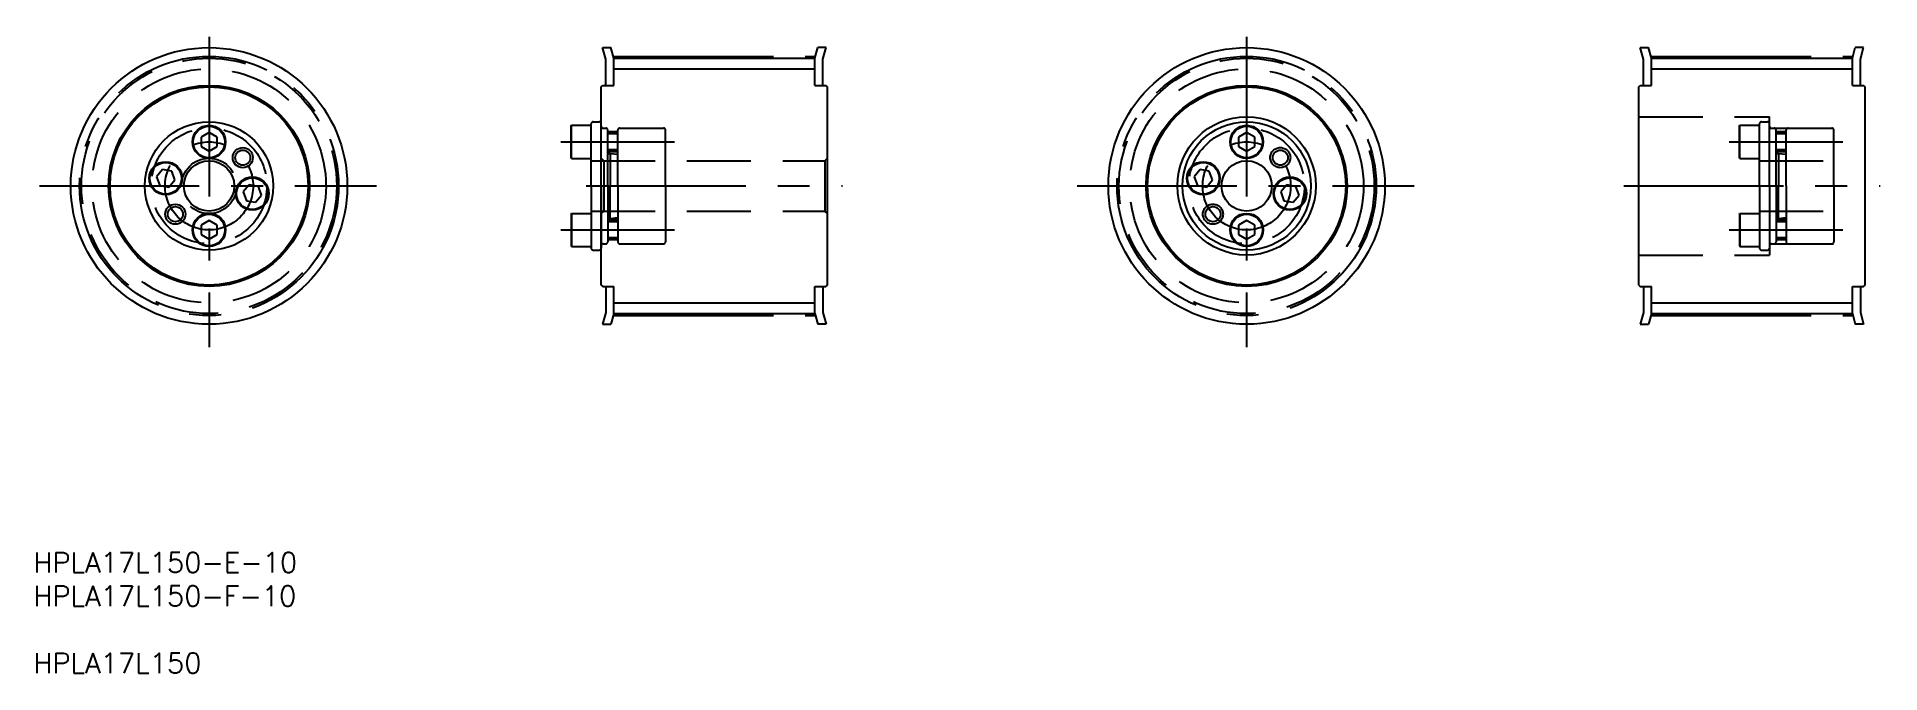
# Model space of a CAD drawing. Extents: x 16 to 382, y 5 to 132.
import ezdxf

# ---------------------------------------------------------------- set-up
doc = ezdxf.new("R2010")
doc.units = 0
doc.linetypes.add('CENTER', pattern=[50.8, 31.75, -6.35, 6.35, -6.35])
doc.linetypes.add('DASHED', pattern=[19.05, 12.7, -6.35])
doc.layers.get('0').update_dxf_attribs({"linetype": 'CONTINUOUS'})
doc.layers.add('CENTER', color=1, linetype='CENTER')
doc.styles.add('MISUMI', font='txt.shx')

# ---------------------------------------------------------------- blocks, each defined once
blk = doc.blocks.new('*U4')
at = {"color": 7, "linetype": 'CONTINUOUS', "style": 'MISUMI'}
for s, p in [('HPLA17L150-E-10', (15.05, 25.31)), ('HPLA17L150-F-10', (15.05, 18.65)), ('HPLA17L150', (15.05, 5.31))]:
    blk.add_text(s, height=4, dxfattribs=at).set_placement(p)

msp = doc.modelspace()

# ---------------------------------------------------------------- linework, layer by layer
at = {"color": 7, "linetype": 'CONTINUOUS'}
for p, q in [((128.89, 127.37), (128.27, 129.69)), ((128.27, 129.69), (129.93, 129.69)), ((130.49, 127.58), (129.93, 129.69)), ((170.49, 127.58), (171.06, 129.69)), ((172.72, 129.69), (171.06, 129.69)), ((172.09, 127.37), (172.72, 129.69)), ((335.28, 127.37), (334.66, 129.69)), ((334.66, 129.69), (336.31, 129.69)), ((336.88, 127.58), (336.31, 129.69)), ((376.88, 127.58), (377.44, 129.69)), ((379.1, 129.69), (377.44, 129.69)), ((378.48, 127.37), (379.1, 129.69)), ((128.89, 122.19), (128.89, 127.37)), ((130.49, 127.58), (170.49, 127.58)), ((130.49, 122.19), (130.49, 127.58)), ((170.49, 122.19), (170.49, 127.58)), ((172.09, 122.19), (172.09, 127.37)), ((335.28, 122.19), (335.28, 127.37)), ((336.88, 127.58), (376.88, 127.58)), ((336.88, 122.19), (336.88, 127.58)), ((376.88, 122.19), (376.88, 127.58)), ((378.48, 122.19), (378.48, 127.37)), ((127.99, 121.89), (128.29, 122.19)), ((127.99, 82.49), (127.99, 121.89)), ((128.29, 122.19), (130.49, 122.19)), ((170.49, 122.19), (172.69, 122.19)), ((172.99, 121.89), (172.69, 122.19)), ((172.99, 82.49), (172.99, 121.89)), ((334.38, 121.89), (334.68, 122.19)), ((334.38, 82.49), (334.38, 121.89)), ((334.68, 122.19), (336.88, 122.19)), ((376.88, 122.19), (379.08, 122.19)), ((379.38, 121.89), (379.08, 122.19)), ((379.38, 82.49), (379.38, 121.89)), ((121.99, 114.08), (122.09, 114.24)), ((121.99, 107.8), (121.99, 114.08)), ((122.09, 107.64), (122.09, 114.24)), ((122.09, 114.24), (125.99, 114.24)), ((125.99, 102.19), (125.99, 114.54)), ((125.99, 107.64), (125.99, 114.24)), ((126.39, 114.94), (127.59, 114.94)), ((127.99, 102.19), (127.99, 114.54)), ((49.99, 112.79), (48.39, 111.86)), ((48.39, 111.86), (48.39, 110.02)), ((48.39, 110.02), (49.99, 109.09)), ((51.59, 111.86), (49.99, 112.79)), ((49.99, 109.09), (51.59, 110.02)), ((51.59, 110.02), (51.59, 111.86)), ((125.99, 108.94), (125.99, 112.94)), ((256.37, 112.79), (254.77, 111.86)), ((254.77, 111.86), (254.77, 110.02)), ((254.77, 110.02), (256.37, 109.09)), ((257.97, 111.86), (256.37, 112.79)), ((256.37, 109.09), (257.97, 110.02)), ((257.97, 110.02), (257.97, 111.86)), ((121.99, 107.8), (122.09, 107.64)), ((122.09, 107.64), (125.99, 107.64)), ((125.99, 108.37), (125.99, 108.37)), ((40.74, 105.45), (39.55, 104.03)), ((39.55, 104.03), (40.18, 102.3)), ((42.56, 105.13), (40.74, 105.45)), ((42, 101.97), (43.19, 103.39)), ((43.19, 103.39), (42.56, 105.13)), ((125.99, 105.28), (125.99, 105.28)), ((247.12, 105.45), (245.93, 104.03)), ((245.93, 104.03), (246.57, 102.3)), ((248.94, 105.13), (247.12, 105.45)), ((248.38, 101.97), (249.57, 103.39)), ((249.57, 103.39), (248.94, 105.13)), ((40.18, 102.3), (42, 101.97)), ((57.97, 102.41), (56.78, 100.99)), ((56.78, 100.99), (57.41, 99.26)), ((57.41, 99.26), (59.23, 98.94)), ((59.79, 102.09), (57.97, 102.41)), ((59.23, 98.94), (60.42, 100.35)), ((60.42, 100.35), (59.79, 102.09)), ((125.99, 102.19), (125.99, 89.84)), ((127.99, 102.19), (127.99, 89.84)), ((246.57, 102.3), (248.38, 101.97)), ((264.36, 102.41), (263.17, 100.99)), ((263.17, 100.99), (263.8, 99.26)), ((263.8, 99.26), (265.62, 98.94)), ((266.17, 102.09), (264.36, 102.41)), ((265.62, 98.94), (266.81, 100.35)), ((266.81, 100.35), (266.17, 102.09)), ((121.99, 96.58), (122.09, 96.74)), ((121.99, 96.58), (121.99, 90.3)), ((122.09, 96.74), (125.99, 96.74)), ((122.09, 96.74), (122.09, 90.14)), ((125.99, 96.74), (125.99, 90.14)), ((125.99, 95.44), (125.99, 91.44)), ((49.99, 95.29), (48.39, 94.36)), ((48.39, 94.36), (48.39, 92.52)), ((48.39, 92.52), (49.99, 91.59)), ((51.59, 94.36), (49.99, 95.29)), ((49.99, 91.59), (51.59, 92.52)), ((51.59, 92.52), (51.59, 94.36)), ((256.37, 95.29), (254.77, 94.36)), ((254.77, 94.36), (254.77, 92.52)), ((254.77, 92.52), (256.37, 91.59)), ((257.97, 94.36), (256.37, 95.29)), ((256.37, 91.59), (257.97, 92.52)), ((257.97, 92.52), (257.97, 94.36)), ((121.99, 90.3), (122.09, 90.14)), ((122.09, 90.14), (125.99, 90.14)), ((126.39, 89.44), (127.59, 89.44)), ((127.99, 82.49), (128.29, 82.19)), ((128.29, 82.19), (130.49, 82.19)), ((128.89, 82.19), (128.89, 77.01)), ((130.49, 76.8), (130.49, 82.19)), ((170.49, 76.8), (170.49, 82.19)), ((170.49, 82.19), (172.69, 82.19)), ((172.09, 82.19), (172.09, 77.01)), ((172.69, 82.19), (172.99, 82.49)), ((334.38, 82.49), (334.68, 82.19)), ((334.68, 82.19), (336.88, 82.19)), ((335.28, 82.19), (335.28, 77.01)), ((336.88, 76.8), (336.88, 82.19)), ((376.88, 76.8), (376.88, 82.19)), ((376.88, 82.19), (379.08, 82.19)), ((378.48, 82.19), (378.48, 77.01)), ((379.08, 82.19), (379.38, 82.49)), ((128.89, 77.01), (128.27, 74.69)), ((172.09, 77.01), (172.72, 74.69)), ((335.28, 77.01), (334.66, 74.69)), ((378.48, 77.01), (379.1, 74.69)), ((128.27, 74.69), (129.93, 74.69)), ((130.49, 76.8), (129.93, 74.69)), ((130.49, 76.8), (170.49, 76.8)), ((170.49, 76.8), (171.06, 74.69)), ((172.72, 74.69), (171.06, 74.69)), ((334.66, 74.69), (336.31, 74.69)), ((336.88, 76.8), (336.31, 74.69)), ((336.88, 76.8), (376.88, 76.8)), ((376.88, 76.8), (377.44, 74.69)), ((379.1, 74.69), (377.44, 74.69))]:
    msp.add_line(p, q, dxfattribs=at)
at = {"color": 3, "linetype": 'CONTINUOUS'}
for p, q in [((130.49, 125.45), (170.49, 125.45)), ((336.88, 125.45), (376.88, 125.45)), ((130.49, 78.93), (170.49, 78.93)), ((336.88, 78.93), (376.88, 78.93))]:
    msp.add_line(p, q, dxfattribs=at)
at = {"color": 3, "linetype": 'DASHED'}
for p, q in [((128.4, 113.69), (128.89, 113.69)), ((131.69, 113.69), (140.39, 113.69)), ((334.38, 115.94), (360.38, 115.94)), ((354.38, 114.08), (354.47, 114.24)), ((354.38, 107.8), (354.38, 114.08)), ((354.47, 107.64), (354.47, 114.24)), ((354.47, 114.24), (358.38, 114.24)), ((358.38, 102.19), (358.38, 114.54)), ((358.38, 107.64), (358.38, 114.24)), ((358.78, 114.94), (359.98, 114.94)), ((360.38, 113.69), (360.38, 115.94)), ((360.38, 102.19), (360.38, 114.54)), ((360.38, 113.69), (379.38, 113.69)), ((360.79, 113.69), (361.28, 113.69)), ((364.08, 113.69), (372.78, 113.69)), ((129.29, 102.19), (129.29, 113.29)), ((131.29, 112.94), (129.29, 112.94)), ((131.29, 112.54), (129.29, 112.54)), ((131.29, 102.19), (131.29, 113.29)), ((140.79, 102.19), (140.79, 113.29)), ((358.38, 108.94), (358.38, 112.94)), ((361.68, 102.19), (361.68, 113.29)), ((363.68, 112.94), (361.68, 112.94)), ((363.68, 112.54), (361.68, 112.54)), ((363.68, 102.19), (363.68, 113.29)), ((373.18, 102.19), (373.18, 113.29)), ((125.99, 107.19), (172.49, 107.19)), ((127.99, 107.69), (128.49, 107.19)), ((128.49, 107.19), (128.49, 97.19)), ((131.29, 109.34), (129.29, 109.34)), ((131.29, 108.94), (129.29, 108.94)), ((129.29, 108.64), (129.79, 108.64)), ((129.79, 108.64), (129.79, 102.19)), ((129.79, 108.64), (131.29, 108.49)), ((172.99, 107.69), (172.49, 107.19)), ((172.49, 107.19), (172.49, 97.19)), ((354.38, 107.8), (354.47, 107.64)), ((354.47, 107.64), (358.38, 107.64)), ((358.38, 108.37), (358.38, 108.37)), ((358.38, 107.19), (373.18, 107.19)), ((363.68, 109.34), (361.68, 109.34)), ((363.68, 108.94), (361.68, 108.94)), ((361.68, 108.64), (362.18, 108.64)), ((362.18, 108.64), (362.18, 102.19)), ((362.18, 108.64), (363.68, 108.49)), ((358.38, 105.28), (358.38, 105.28)), ((129.29, 102.19), (129.29, 91.09)), ((129.79, 95.74), (129.79, 102.19)), ((131.29, 102.19), (131.29, 91.09)), ((140.79, 102.19), (140.79, 91.09)), ((358.38, 102.19), (358.38, 89.84)), ((360.38, 102.19), (360.38, 89.84)), ((361.68, 102.19), (361.68, 91.09)), ((362.18, 95.74), (362.18, 102.19)), ((363.68, 102.19), (363.68, 91.09)), ((373.18, 102.19), (373.18, 91.09)), ((125.99, 97.19), (172.49, 97.19)), ((127.99, 96.69), (128.49, 97.19)), ((129.29, 95.74), (129.79, 95.74)), ((131.29, 95.44), (129.29, 95.44)), ((129.79, 95.74), (131.29, 95.89)), ((172.99, 96.69), (172.49, 97.19)), ((354.38, 96.58), (354.47, 96.74)), ((354.38, 96.58), (354.38, 90.3)), ((354.47, 96.74), (358.38, 96.74)), ((354.47, 96.74), (354.47, 90.14)), ((358.38, 97.19), (373.18, 97.19)), ((358.38, 96.74), (358.38, 90.14)), ((358.38, 95.44), (358.38, 91.44)), ((361.68, 95.74), (362.18, 95.74)), ((363.68, 95.44), (361.68, 95.44)), ((362.18, 95.74), (363.68, 95.89)), ((131.29, 95.04), (129.29, 95.04)), ((131.29, 91.84), (129.29, 91.84)), ((363.68, 95.04), (361.68, 95.04)), ((363.68, 91.84), (361.68, 91.84)), ((128.4, 90.69), (128.89, 90.69)), ((131.29, 91.44), (129.29, 91.44)), ((131.69, 90.69), (140.39, 90.69)), ((334.38, 88.44), (360.38, 88.44)), ((354.38, 90.3), (354.47, 90.14)), ((354.47, 90.14), (358.38, 90.14)), ((358.78, 89.44), (359.98, 89.44)), ((360.38, 90.69), (360.38, 88.44)), ((360.38, 90.69), (379.38, 90.69)), ((360.79, 90.69), (361.28, 90.69)), ((363.68, 91.44), (361.68, 91.44)), ((364.08, 90.69), (372.78, 90.69))]:
    msp.add_line(p, q, dxfattribs=at)
at = {"color": 7, "linetype": 'CONTINUOUS'}
for centre, radius in [((49.99, 102.19), 27.5), ((256.37, 102.19), 27.5), ((49.99, 102.19), 20), ((49.99, 102.19), 19.7), ((256.37, 102.19), 20), ((256.37, 102.19), 19.7), ((49.99, 102.19), 12.75), ((49.99, 110.94), 3.3), ((49.99, 110.94), 3.14), ((256.37, 102.19), 13.75), ((256.37, 102.19), 12.75), ((256.37, 110.94), 3.3), ((256.37, 110.94), 3.14), ((49.99, 102.19), 5), ((56.69, 107.82), 1.5), ((247.75, 103.71), 3.3), ((247.75, 103.71), 3.14), ((256.37, 102.19), 5), ((263.07, 107.82), 1.5), ((58.6, 100.67), 3.3), ((58.6, 100.67), 3.14), ((264.99, 100.67), 3.3), ((264.99, 100.67), 3.14), ((43.28, 96.57), 1.5), ((49.99, 93.44), 3.3), ((49.99, 93.44), 3.14), ((249.67, 96.57), 1.5), ((256.37, 93.44), 3.3), ((256.37, 93.44), 3.14)]:
    msp.add_circle(centre, radius, dxfattribs=at)
at = {"color": 3, "linetype": 'DASHED'}
for centre, radius in [((49.99, 102.19), 25.39), ((49.99, 102.19), 23.26), ((256.37, 102.19), 25.39), ((256.37, 102.19), 23.26), ((49.99, 102.19), 11.5), ((256.37, 102.19), 11.5), ((49.99, 102.19), 5.5), ((263.07, 107.82), 2), ((249.67, 96.57), 2)]:
    msp.add_circle(centre, radius, dxfattribs=at)
at = {"color": 7}
for radius in [3.3, 3.14]:
    msp.add_circle((41.37, 103.71), radius, dxfattribs=at)
at = {"color": 3}
for centre in [(56.69, 107.82), (43.28, 96.57)]:
    msp.add_circle(centre, 2, dxfattribs=at)
at = {"color": 7, "linetype": 'CONTINUOUS'}
for centre, start, end in [((126.39, 114.54), 90, 180), ((127.59, 114.54), 0, 90), ((126.39, 89.84), 180, 270), ((127.59, 89.84), 270, 0)]:
    msp.add_arc(centre, 0.4, start, end, dxfattribs=at)
at = {"color": 3, "linetype": 'DASHED'}
for centre, radius, start, end in [((128.4, 114.1), 0.41, 180, 270), ((128.89, 113.29), 0.4, 0, 90), ((131.69, 113.29), 0.4, 90, 180), ((140.39, 113.29), 0.4, 0, 90), ((358.78, 114.54), 0.4, 90, 180), ((359.98, 114.54), 0.4, 0, 90), ((360.79, 114.1), 0.41, 180, 270), ((361.28, 113.29), 0.4, 0, 90), ((364.08, 113.29), 0.4, 90, 180), ((372.78, 113.29), 0.4, 0, 90), ((128.4, 90.28), 0.41, 90, 180), ((128.89, 91.09), 0.4, 270, 0), ((131.69, 91.09), 0.4, 180, 270), ((140.39, 91.09), 0.4, 270, 0), ((358.78, 89.84), 0.4, 180, 270), ((359.98, 89.84), 0.4, 270, 0), ((360.79, 90.28), 0.41, 90, 180), ((361.28, 91.09), 0.4, 270, 0), ((364.08, 91.09), 0.4, 180, 270), ((372.78, 91.09), 0.4, 270, 0)]:
    msp.add_arc(centre, radius, start, end, dxfattribs=at)
at = {"layer": 'CENTER', "color": 1, "linetype": 'CENTER'}
for p, q in [((49.99, 131.83), (49.99, 70.1)), ((256.37, 131.83), (256.37, 70.1)), ((130.49, 127.96), (170.49, 127.96)), ((336.88, 127.96), (376.88, 127.96)), ((119.99, 110.94), (142.59, 110.94)), ((352.38, 110.94), (374.98, 110.94)), ((16.27, 102.19), (83.32, 102.19)), ((124.99, 102.19), (175.99, 102.19)), ((222.65, 102.19), (289.7, 102.19)), ((331.38, 102.19), (382.38, 102.19)), ((119.99, 93.44), (142.59, 93.44)), ((352.38, 93.44), (374.98, 93.44)), ((130.49, 76.42), (170.49, 76.42)), ((336.88, 76.42), (376.88, 76.42))]:
    msp.add_line(p, q, dxfattribs=at)
for centre, radius in [((49.99, 102.19), 25.77), ((256.37, 102.19), 25.77), ((49.99, 102.19), 8.75), ((256.37, 102.19), 8.75)]:
    msp.add_circle(centre, radius, dxfattribs=at)

# ---------------------------------------------------------------- block references
at = {"color": 7, "linetype": 'CONTINUOUS'}
msp.add_blockref('*U4', (0, 0), dxfattribs=at)

doc.saveas('drawing.dxf')
